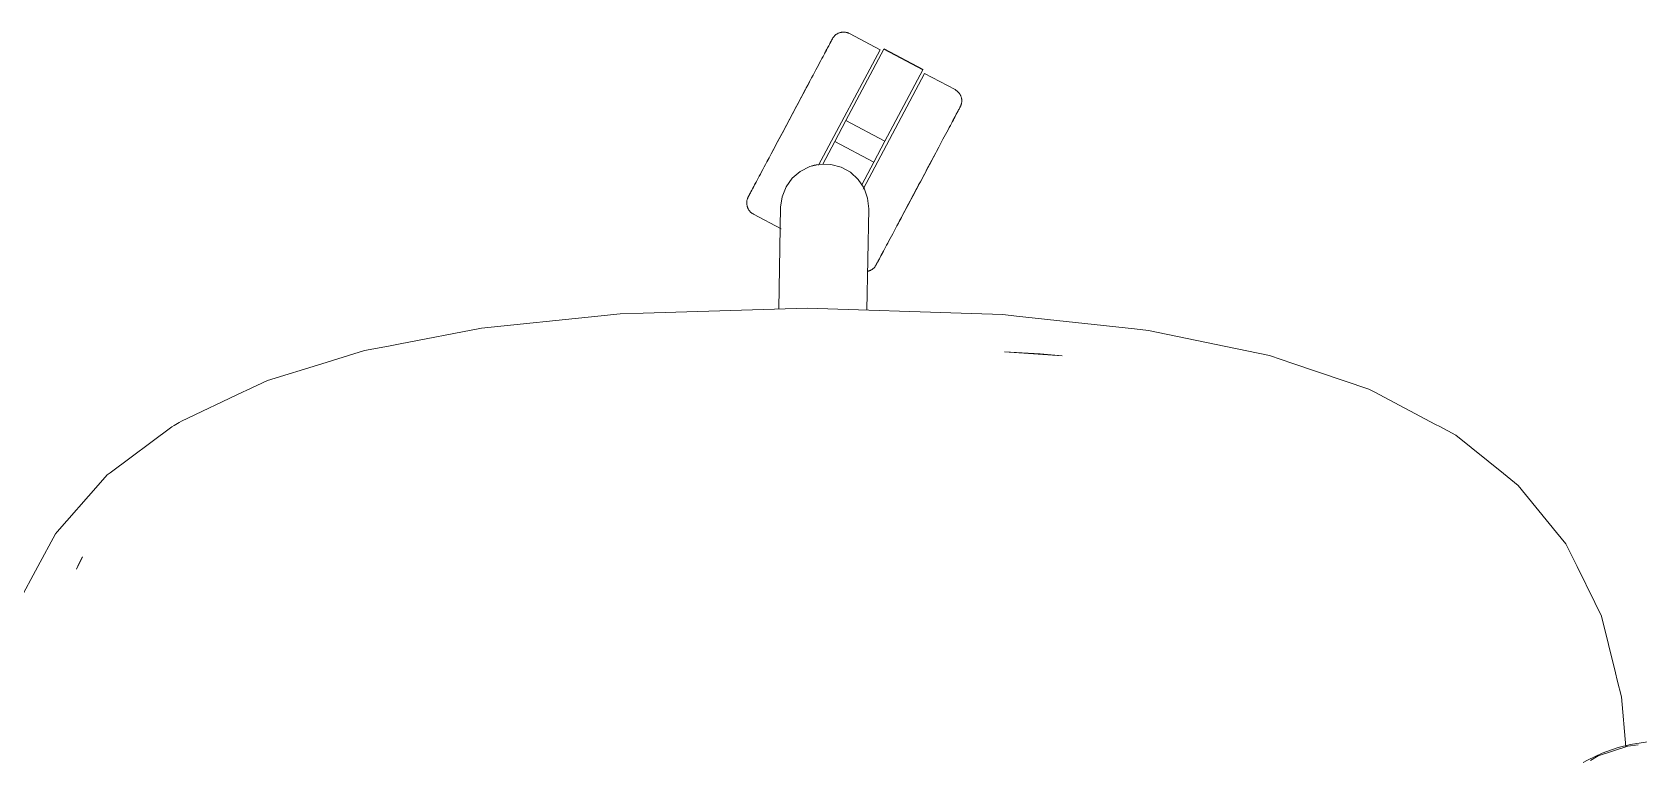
# Model space of a CAD drawing. Header units: millimetres. Extents: x 155927 to 317870, y -36033 to 97293.
# Drawn here: x 178072 to 178582, y 16917 to 17149 of the extents above; entities that cross this region are included whole.
import ezdxf

# ---------------------------------------------------------------- set-up
doc = ezdxf.new("R2010")
doc.units = ezdxf.units.MM
doc.header["$MEASUREMENT"] = 0
doc.layers.add('G-IMPT', color=8, linetype='CONTINUOUS', lineweight=9)
doc.layers.add('I-FURN', color=8, linetype='CONTINUOUS', lineweight=9)

msp = doc.modelspace()

# ---------------------------------------------------------------- linework, layer by layer
at = {"layer": 'G-IMPT'}
for p, q in [((178251.77, 17058.59), (178258.84, 17059.32)), ((178266.09, 17059.54), (178258.84, 17059.32)), ((178318.26, 17061.16), (178266.09, 17059.54)), ((178370.44, 17059.46), (178318.26, 17061.16)), ((178370.44, 17059.46), (178380.38, 17059.13)), ((178384.75, 17058.65), (178380.38, 17059.13)), ((178188.94, 17049.81), (178214.31, 17054.68)), ((178214.78, 17054.77), (178214.31, 17054.68)), ((178214.78, 17054.77), (178251.77, 17058.59)), ((178384.75, 17058.65), (178422.2, 17054.52)), ((178426.62, 17054.03), (178422.2, 17054.52)), ((178447.56, 17049.69), (178426.62, 17054.03)), ((178177.67, 17047.65), (178185.27, 17049.11)), ((178188.94, 17049.81), (178185.27, 17049.11)), ((178447.56, 17049.69), (178451.24, 17048.92)), ((178451.24, 17048.92), (178465.06, 17046.05)), ((178164.06, 17043.45), (178177.67, 17047.65)), ((178380.92, 17047.25), (178392.25, 17046.61)), ((178380.92, 17047.25), (178399.2, 17046)), ((178399.2, 17046), (178392.25, 17046.61)), ((178472.5, 17043.54), (178465.06, 17046.05)), ((178146.79, 17038.13), (178164.06, 17043.45)), ((178472.5, 17043.54), (178496.59, 17035.39)), ((178119.47, 17025.24), (178139.11, 17034.51)), ((178139.11, 17034.51), (178140.03, 17034.94)), ((178146.79, 17038.13), (178140.03, 17034.94)), ((178498.25, 17034.51), (178496.59, 17035.39)), ((178517.76, 17024.21), (178498.25, 17034.51)), ((178116.41, 17023.42), (178096.91, 17008.85)), ((178116.41, 17023.42), (178117.18, 17023.88)), ((178117.18, 17023.88), (178118.76, 17024.82)), ((178119.47, 17025.24), (178118.76, 17024.82)), ((178517.76, 17024.21), (178519.13, 17023.49)), ((178524.26, 17020.78), (178519.13, 17023.49)), ((178524.26, 17020.78), (178539.4, 17008.57)), ((178093.07, 17004.87), (178095.94, 17008.13)), ((178096.91, 17008.85), (178095.94, 17008.13)), ((178544.06, 17004.81), (178539.4, 17008.57)), ((178093.07, 17004.87), (178080.06, 16990.08)), ((178556.23, 16989.86), (178544.06, 17004.81)), ((178073.89, 16978.98), (178079.47, 16989.41)), ((178080.06, 16990.08), (178079.47, 16989.41)), ((178556.23, 16989.86), (178559.2, 16986.21)), ((178559.2, 16986.21), (178562.73, 16979.04)), ((178067.87, 16967.74), (178073.89, 16978.98)), ((178088.08, 16982.11), (178086.12, 16978.22)), ((178086.9, 16979.82), (178086.12, 16978.22)), ((178088.08, 16982.11), (178086.9, 16979.82)), ((178568.37, 16967.58), (178562.73, 16979.04)), ((178568.37, 16967.58), (178570.52, 16963.21)), ((178570.52, 16963.21), (178574.93, 16945.27)), ((178574.93, 16945.27), (178575.51, 16942.9)), ((178576.81, 16937.61), (178575.51, 16942.9)), ((178578.25, 16921.73), (178576.81, 16937.61)), ((178578.87, 16921.86), (178569.48, 16918.83)), ((178575.78, 16921.44), (178570.7, 16919.7)), ((178575.78, 16921.44), (178579.71, 16922.41)), ((178582.16, 16922.33), (178578.87, 16921.86)), ((178579.71, 16922.41), (178586.47, 16923.53)), ((178566.06, 16917.49), (178564.69, 16916.69)), ((178570.7, 16919.7), (178566.06, 16917.49)), ((178569.48, 16918.83), (178567.03, 16917.37))]:
    msp.add_line(p, q, dxfattribs=at)
at = {"layer": 'I-FURN'}
for p, q in [((178325.72, 17145.78), (178325.56, 17145.48)), ((178325.64, 17145.62), (178325.78, 17145.9)), ((178325.86, 17146.04), (178325.72, 17145.78)), ((178325.78, 17145.9), (178325.91, 17146.14)), ((178325.97, 17146.26), (178325.86, 17146.04)), ((178325.91, 17146.14), (178326.02, 17146.34)), ((178326.07, 17146.44), (178325.97, 17146.26)), ((178326.02, 17146.34), (178326.1, 17146.51)), ((178326.14, 17146.58), (178326.07, 17146.44)), ((178326.1, 17146.51), (178326.17, 17146.63)), ((178326.2, 17146.68), (178326.14, 17146.58)), ((178326.17, 17146.63), (178326.21, 17146.71)), ((178326.23, 17146.74), (178326.2, 17146.68)), ((178326.21, 17146.71), (178326.24, 17146.75)), ((178326.24, 17146.76), (178326.23, 17146.74)), ((178326.24, 17146.76), (178326.32, 17146.9)), ((178326.24, 17146.75), (178326.24, 17146.76)), ((178326.32, 17146.9), (178326.4, 17147.04)), ((178326.4, 17147.04), (178326.49, 17147.17)), ((178326.49, 17147.17), (178326.59, 17147.3)), ((178326.59, 17147.3), (178326.69, 17147.43)), ((178326.69, 17147.43), (178326.79, 17147.55)), ((178326.79, 17147.55), (178326.9, 17147.67)), ((178326.9, 17147.67), (178327.01, 17147.78)), ((178327.01, 17147.78), (178327.13, 17147.89)), ((178327.13, 17147.89), (178327.26, 17147.99)), ((178327.26, 17147.99), (178327.38, 17148.09)), ((178327.38, 17148.09), (178327.51, 17148.19)), ((178327.51, 17148.19), (178327.65, 17148.28)), ((178327.65, 17148.28), (178327.79, 17148.36)), ((178327.79, 17148.36), (178327.93, 17148.44)), ((178327.93, 17148.44), (178328.07, 17148.51)), ((178328.07, 17148.51), (178328.22, 17148.57)), ((178328.22, 17148.57), (178328.37, 17148.63)), ((178328.37, 17148.63), (178328.52, 17148.69)), ((178328.52, 17148.69), (178328.68, 17148.74)), ((178328.68, 17148.74), (178328.83, 17148.78)), ((178328.83, 17148.78), (178328.99, 17148.81)), ((178328.99, 17148.81), (178329.15, 17148.84)), ((178329.15, 17148.84), (178329.31, 17148.87)), ((178329.31, 17148.87), (178329.47, 17148.88)), ((178329.47, 17148.88), (178329.63, 17148.89)), ((178329.63, 17148.89), (178329.79, 17148.9)), ((178329.79, 17148.9), (178329.95, 17148.89)), ((178329.95, 17148.89), (178330.11, 17148.88)), ((178330.11, 17148.88), (178330.27, 17148.87)), ((178330.27, 17148.87), (178330.43, 17148.85)), ((178330.43, 17148.85), (178330.59, 17148.82)), ((178330.59, 17148.82), (178330.75, 17148.78)), ((178330.75, 17148.78), (178330.9, 17148.74)), ((178330.9, 17148.74), (178331.06, 17148.69)), ((178331.06, 17148.69), (178331.21, 17148.64)), ((178331.21, 17148.64), (178331.36, 17148.58)), ((178331.36, 17148.58), (178331.51, 17148.52)), ((178331.51, 17148.52), (178331.65, 17148.44)), ((178331.65, 17148.44), (178331.69, 17148.42)), ((178341.37, 17143.27), (178331.69, 17148.42)), ((178321.85, 17106.56), (178341.37, 17143.27)), ((178323.27, 17141.17), (178322.92, 17140.52)), ((178323.59, 17141.78), (178323.27, 17141.17)), ((178323.9, 17142.37), (178323.59, 17141.78)), ((178323.74, 17142.06), (178324.04, 17142.62)), ((178324.2, 17142.92), (178323.9, 17142.37)), ((178324.04, 17142.62), (178324.33, 17143.16)), ((178324.47, 17143.43), (178324.2, 17142.92)), ((178324.33, 17143.16), (178324.59, 17143.66)), ((178324.73, 17143.92), (178324.47, 17143.43)), ((178324.59, 17143.66), (178324.84, 17144.13)), ((178324.97, 17144.36), (178324.73, 17143.92)), ((178324.84, 17144.13), (178325.07, 17144.56)), ((178325.18, 17144.77), (178324.97, 17144.36)), ((178325.07, 17144.56), (178325.28, 17144.95)), ((178325.38, 17145.15), (178325.18, 17144.77)), ((178325.28, 17144.95), (178325.47, 17145.31)), ((178325.56, 17145.48), (178325.38, 17145.15)), ((178325.47, 17145.31), (178325.64, 17145.62)), ((178330.53, 17120.75), (178342.61, 17143.46)), ((178342.61, 17143.46), (178354.97, 17136.89)), ((178355.06, 17137.06), (178342.7, 17143.63)), ((178320.54, 17136.04), (178320.09, 17135.2)), ((178320.97, 17136.85), (178320.54, 17136.04)), ((178321.39, 17137.64), (178320.97, 17136.85)), ((178321.79, 17138.4), (178321.39, 17137.64)), ((178322.18, 17139.13), (178321.79, 17138.4)), ((178322.56, 17139.84), (178322.18, 17139.13)), ((178322.92, 17140.52), (178322.56, 17139.84)), ((178335.96, 17099.01), (178355.5, 17135.76)), ((178354.97, 17136.89), (178342.89, 17114.18)), ((178365.19, 17130.61), (178355.5, 17135.76)), ((178317.72, 17130.73), (178317.21, 17129.78)), ((178317.45, 17130.22), (178317.94, 17131.16)), ((178318.21, 17131.66), (178317.72, 17130.73)), ((178317.94, 17131.16), (178318.43, 17132.08)), ((178318.7, 17132.57), (178318.21, 17131.66)), ((178318.43, 17132.08), (178318.92, 17132.99)), ((178319.17, 17133.47), (178318.7, 17132.57)), ((178319.64, 17134.35), (178319.17, 17133.47)), ((178320.09, 17135.2), (178319.64, 17134.35)), ((178365.19, 17130.61), (178365.33, 17130.53)), ((178365.33, 17130.53), (178365.47, 17130.45)), ((178365.47, 17130.45), (178365.6, 17130.36)), ((178314.33, 17124.36), (178314.86, 17125.36)), ((178315.14, 17125.89), (178314.62, 17124.9)), ((178314.86, 17125.36), (178315.39, 17126.35)), ((178315.67, 17126.88), (178315.14, 17125.89)), ((178315.39, 17126.35), (178315.91, 17127.33)), ((178316.19, 17127.86), (178315.67, 17126.88)), ((178315.91, 17127.33), (178316.43, 17128.31)), ((178316.7, 17128.83), (178316.19, 17127.86)), ((178316.43, 17128.31), (178316.94, 17129.27)), ((178317.21, 17129.78), (178316.7, 17128.83)), ((178316.94, 17129.27), (178317.45, 17130.22)), ((178365.6, 17130.36), (178365.73, 17130.27)), ((178365.73, 17130.27), (178365.86, 17130.17)), ((178365.86, 17130.17), (178365.98, 17130.06)), ((178365.98, 17130.06), (178366.1, 17129.95)), ((178366.1, 17129.95), (178366.21, 17129.84)), ((178366.21, 17129.84), (178366.32, 17129.72)), ((178366.32, 17129.72), (178366.42, 17129.59)), ((178366.42, 17129.59), (178366.52, 17129.47)), ((178366.52, 17129.47), (178366.62, 17129.34)), ((178366.62, 17129.34), (178366.71, 17129.2)), ((178366.71, 17129.2), (178366.79, 17129.06)), ((178366.79, 17129.06), (178366.87, 17128.92)), ((178366.87, 17128.92), (178366.94, 17128.78)), ((178366.95, 17125.34), (178366.87, 17125.2)), ((178366.94, 17128.78), (178367, 17128.63)), ((178367.01, 17125.49), (178366.95, 17125.34)), ((178367, 17128.63), (178367.06, 17128.48)), ((178367.07, 17125.64), (178367.01, 17125.49)), ((178367.06, 17128.48), (178367.12, 17128.33)), ((178367.12, 17125.79), (178367.07, 17125.64)), ((178367.12, 17128.33), (178367.17, 17128.18)), ((178367.17, 17125.95), (178367.12, 17125.79)), ((178367.17, 17128.18), (178367.21, 17128.02)), ((178367.21, 17126.1), (178367.17, 17125.95)), ((178367.21, 17128.02), (178367.24, 17127.86)), ((178367.25, 17126.26), (178367.21, 17126.1)), ((178367.24, 17127.86), (178367.27, 17127.7)), ((178367.28, 17126.42), (178367.25, 17126.26)), ((178367.27, 17127.7), (178367.3, 17127.54)), ((178367.3, 17126.58), (178367.28, 17126.42)), ((178367.3, 17127.54), (178367.31, 17127.38)), ((178367.31, 17126.74), (178367.3, 17126.58)), ((178367.31, 17127.38), (178367.32, 17127.22)), ((178367.32, 17126.9), (178367.31, 17126.74)), ((178367.32, 17127.22), (178367.33, 17127.06)), ((178367.33, 17127.06), (178367.32, 17126.9)), ((178311.66, 17119.34), (178312.19, 17120.34)), ((178312.48, 17120.89), (178311.95, 17119.88)), ((178312.19, 17120.34), (178312.73, 17121.35)), ((178313.02, 17121.89), (178312.48, 17120.89)), ((178312.73, 17121.35), (178313.26, 17122.35)), ((178313.55, 17122.9), (178313.02, 17121.89)), ((178313.26, 17122.35), (178313.8, 17123.36)), ((178314.08, 17123.9), (178313.55, 17122.9)), ((178313.8, 17123.36), (178314.33, 17124.36)), ((178314.62, 17124.9), (178314.08, 17123.9)), ((178327, 17114.11), (178330.53, 17120.75)), ((178330.53, 17120.75), (178342.89, 17114.18)), ((178364.03, 17119.86), (178364.35, 17120.46)), ((178364.52, 17120.77), (178364.21, 17120.19)), ((178364.35, 17120.46), (178364.66, 17121.03)), ((178364.81, 17121.32), (178364.52, 17120.77)), ((178364.66, 17121.03), (178364.94, 17121.56)), ((178365.09, 17121.84), (178364.81, 17121.32)), ((178364.94, 17121.56), (178365.21, 17122.07)), ((178365.34, 17122.32), (178365.09, 17121.84)), ((178365.21, 17122.07), (178365.46, 17122.53)), ((178365.58, 17122.77), (178365.34, 17122.32)), ((178365.46, 17122.53), (178365.68, 17122.96)), ((178365.8, 17123.18), (178365.58, 17122.77)), ((178365.68, 17122.96), (178365.89, 17123.35)), ((178366, 17123.55), (178365.8, 17123.18)), ((178365.89, 17123.35), (178366.08, 17123.71)), ((178366.18, 17123.89), (178366, 17123.55)), ((178366.08, 17123.71), (178366.25, 17124.03)), ((178366.33, 17124.18), (178366.18, 17123.89)), ((178366.25, 17124.03), (178366.4, 17124.31)), ((178366.47, 17124.44), (178366.33, 17124.18)), ((178366.4, 17124.31), (178366.53, 17124.55)), ((178366.59, 17124.66), (178366.47, 17124.44)), ((178366.53, 17124.55), (178366.63, 17124.75)), ((178366.68, 17124.84), (178366.59, 17124.66)), ((178366.63, 17124.75), (178366.72, 17124.91)), ((178366.76, 17124.98), (178366.68, 17124.84)), ((178366.72, 17124.91), (178366.79, 17125.03)), ((178366.81, 17125.08), (178366.76, 17124.98)), ((178366.79, 17125.03), (178366.83, 17125.11)), ((178366.84, 17125.14), (178366.81, 17125.08)), ((178366.83, 17125.11), (178366.85, 17125.16)), ((178366.85, 17125.16), (178366.84, 17125.14)), ((178366.87, 17125.2), (178366.85, 17125.16)), ((178366.85, 17125.16), (178366.85, 17125.16)), ((178309.04, 17114.41), (178309.56, 17115.38)), ((178309.84, 17115.91), (178309.32, 17114.93)), ((178309.56, 17115.38), (178310.08, 17116.36)), ((178310.36, 17116.89), (178309.84, 17115.91)), ((178310.08, 17116.36), (178310.6, 17117.35)), ((178310.89, 17117.88), (178310.36, 17116.89)), ((178310.6, 17117.35), (178311.13, 17118.34)), ((178311.42, 17118.88), (178310.89, 17117.88)), ((178311.13, 17118.34), (178311.66, 17119.34)), ((178311.95, 17119.88), (178311.42, 17118.88)), ((178361.35, 17114.82), (178361.78, 17115.62)), ((178361.78, 17115.62), (178362.19, 17116.39)), ((178362.19, 17116.39), (178362.59, 17117.14)), ((178362.59, 17117.14), (178362.98, 17117.87)), ((178362.98, 17117.87), (178363.34, 17118.56)), ((178363.34, 17118.56), (178363.7, 17119.22)), ((178363.7, 17119.22), (178364.03, 17119.86)), ((178306.83, 17110.25), (178306.36, 17109.37)), ((178306.57, 17109.77), (178307.05, 17110.67)), ((178307.31, 17111.16), (178306.83, 17110.25)), ((178307.05, 17110.67), (178307.54, 17111.58)), ((178307.8, 17112.08), (178307.31, 17111.16)), ((178307.54, 17111.58), (178308.03, 17112.51)), ((178308.3, 17113.02), (178307.8, 17112.08)), ((178308.03, 17112.51), (178308.53, 17113.46)), ((178308.81, 17113.97), (178308.3, 17113.02)), ((178308.53, 17113.46), (178309.04, 17114.41)), ((178309.32, 17114.93), (178308.81, 17113.97)), ((178323.2, 17106.96), (178327, 17114.11)), ((178327, 17114.11), (178339.36, 17107.54)), ((178342.89, 17114.18), (178339.36, 17107.54)), ((178358.83, 17110.06), (178358.33, 17109.13)), ((178358.56, 17109.56), (178359.05, 17110.49)), ((178359.31, 17110.98), (178358.83, 17110.06)), ((178359.05, 17110.49), (178359.53, 17111.39)), ((178359.79, 17111.87), (178359.31, 17110.98)), ((178359.53, 17111.39), (178360, 17112.28)), ((178360.25, 17112.75), (178359.79, 17111.87)), ((178360, 17112.28), (178360.47, 17113.15)), ((178360.71, 17113.61), (178360.25, 17112.75)), ((178360.47, 17113.15), (178360.92, 17113.99)), ((178361.15, 17114.44), (178360.71, 17113.61)), ((178360.92, 17113.99), (178361.35, 17114.82)), ((178304.17, 17105.25), (178303.77, 17104.5)), ((178304.58, 17106.03), (178304.17, 17105.25)), ((178305.01, 17106.83), (178304.58, 17106.03)), ((178305.45, 17107.65), (178305.01, 17106.83)), ((178305.21, 17107.2), (178305.65, 17108.04)), ((178305.9, 17108.5), (178305.45, 17107.65)), ((178305.65, 17108.04), (178306.11, 17108.9)), ((178306.36, 17109.37), (178305.9, 17108.5)), ((178306.11, 17108.9), (178306.57, 17109.77)), ((178316.04, 17104.63), (178319.05, 17106.14)), ((178319.05, 17106.14), (178322.34, 17106.89)), ((178322.34, 17106.89), (178325.72, 17106.84)), ((178325.72, 17106.84), (178328.98, 17105.97)), ((178328.98, 17105.97), (178331.94, 17104.35)), ((178339.36, 17107.54), (178335.56, 17100.39)), ((178356.28, 17105.28), (178355.76, 17104.3)), ((178356, 17104.75), (178356.53, 17105.74)), ((178356.81, 17106.26), (178356.28, 17105.28)), ((178356.53, 17105.74), (178357.04, 17106.71)), ((178357.32, 17107.23), (178356.81, 17106.26)), ((178357.04, 17106.71), (178357.56, 17107.67)), ((178357.83, 17108.19), (178357.32, 17107.23)), ((178357.56, 17107.67), (178358.06, 17108.63)), ((178358.33, 17109.13), (178357.83, 17108.19)), ((178358.06, 17108.63), (178358.56, 17109.56)), ((178301.42, 17100.08), (178301.15, 17099.58)), ((178301.27, 17099.81), (178301.55, 17100.32)), ((178301.7, 17100.62), (178301.42, 17100.08)), ((178301.55, 17100.32), (178301.84, 17100.87)), ((178302.01, 17101.18), (178301.7, 17100.62)), ((178301.84, 17100.87), (178302.15, 17101.46)), ((178302.33, 17101.79), (178302.01, 17101.18)), ((178302.66, 17102.42), (178302.33, 17101.79)), ((178303.02, 17103.08), (178302.66, 17102.42)), ((178303.39, 17103.78), (178303.02, 17103.08)), ((178303.77, 17104.5), (178303.39, 17103.78)), ((178311.51, 17099.69), (178313.48, 17102.44)), ((178313.48, 17102.44), (178316.04, 17104.63)), ((178331.94, 17104.35), (178334.42, 17102.07)), ((178334.42, 17102.07), (178336.29, 17099.26)), ((178353.63, 17100.3), (178353.1, 17099.29)), ((178353.34, 17099.75), (178353.88, 17100.76)), ((178354.17, 17101.3), (178353.63, 17100.3)), ((178353.88, 17100.76), (178354.41, 17101.76)), ((178354.7, 17102.3), (178354.17, 17101.3)), ((178354.41, 17101.76), (178354.94, 17102.76)), ((178355.23, 17103.3), (178354.7, 17102.3)), ((178354.94, 17102.76), (178355.48, 17103.76)), ((178355.76, 17104.3), (178355.23, 17103.3)), ((178355.48, 17103.76), (178356, 17104.75)), ((178299.04, 17094.74), (178299.05, 17094.9)), ((178299.04, 17094.58), (178299.04, 17094.74)), ((178299.05, 17094.9), (178299.06, 17095.06)), ((178299.06, 17095.06), (178299.09, 17095.22)), ((178299.09, 17095.22), (178299.11, 17095.38)), ((178299.11, 17095.38), (178299.15, 17095.54)), ((178299.15, 17095.54), (178299.19, 17095.7)), ((178299.19, 17095.7), (178299.24, 17095.85)), ((178299.24, 17095.85), (178299.29, 17096)), ((178299.29, 17096), (178299.35, 17096.15)), ((178299.35, 17096.15), (178299.42, 17096.3)), ((178299.42, 17096.3), (178299.49, 17096.44)), ((178299.49, 17096.44), (178299.51, 17096.48)), ((178299.53, 17096.53), (178299.51, 17096.49)), ((178299.51, 17096.48), (178299.52, 17096.5)), ((178299.51, 17096.49), (178299.51, 17096.48)), ((178299.52, 17096.5), (178299.55, 17096.56)), ((178299.58, 17096.61), (178299.53, 17096.53)), ((178299.55, 17096.56), (178299.6, 17096.66)), ((178299.64, 17096.73), (178299.58, 17096.61)), ((178299.6, 17096.66), (178299.68, 17096.8)), ((178299.73, 17096.9), (178299.64, 17096.73)), ((178299.68, 17096.8), (178299.77, 17096.98)), ((178299.83, 17097.1), (178299.73, 17096.9)), ((178299.77, 17096.98), (178299.89, 17097.2)), ((178299.96, 17097.34), (178299.83, 17097.1)), ((178299.89, 17097.2), (178300.03, 17097.46)), ((178300.11, 17097.62), (178299.96, 17097.34)), ((178300.03, 17097.46), (178300.19, 17097.76)), ((178300.28, 17097.94), (178300.11, 17097.62)), ((178300.19, 17097.76), (178300.36, 17098.09)), ((178300.47, 17098.29), (178300.28, 17097.94)), ((178300.36, 17098.09), (178300.56, 17098.47)), ((178300.68, 17098.68), (178300.47, 17098.29)), ((178300.56, 17098.47), (178300.78, 17098.88)), ((178300.91, 17099.11), (178300.68, 17098.68)), ((178300.78, 17098.88), (178301.02, 17099.32)), ((178301.15, 17099.58), (178300.91, 17099.11)), ((178301.02, 17099.32), (178301.27, 17099.81)), ((178309.8, 17093.22), (178310.26, 17096.56)), ((178310.26, 17096.56), (178311.51, 17099.69)), ((178336.29, 17099.26), (178337.43, 17096.09)), ((178337.43, 17096.09), (178337.78, 17092.73)), ((178350.17, 17093.79), (178350.69, 17094.76)), ((178350.97, 17095.3), (178350.45, 17094.31)), ((178350.69, 17094.76), (178351.22, 17095.75)), ((178351.5, 17096.29), (178350.97, 17095.3)), ((178351.22, 17095.75), (178351.75, 17096.75)), ((178352.03, 17097.28), (178351.5, 17096.29)), ((178351.75, 17096.75), (178352.28, 17097.75)), ((178352.56, 17098.29), (178352.03, 17097.28)), ((178352.28, 17097.75), (178352.81, 17098.75)), ((178353.1, 17099.29), (178352.56, 17098.29)), ((178352.81, 17098.75), (178353.34, 17099.75)), ((178299.04, 17094.42), (178299.04, 17094.58)), ((178299.05, 17094.26), (178299.04, 17094.42)), ((178299.07, 17094.1), (178299.05, 17094.26)), ((178299.09, 17093.94), (178299.07, 17094.1)), ((178299.12, 17093.78), (178299.09, 17093.94)), ((178299.15, 17093.62), (178299.12, 17093.78)), ((178299.19, 17093.47), (178299.15, 17093.62)), ((178299.24, 17093.31), (178299.19, 17093.47)), ((178299.3, 17093.16), (178299.24, 17093.31)), ((178299.36, 17093.01), (178299.3, 17093.16)), ((178299.42, 17092.87), (178299.36, 17093.01)), ((178299.49, 17092.72), (178299.42, 17092.87)), ((178299.57, 17092.58), (178299.49, 17092.72)), ((178299.66, 17092.44), (178299.57, 17092.58)), ((178299.74, 17092.31), (178299.66, 17092.44)), ((178299.84, 17092.18), (178299.74, 17092.31)), ((178299.94, 17092.05), (178299.84, 17092.18)), ((178300.04, 17091.93), (178299.94, 17092.05)), ((178300.15, 17091.81), (178300.04, 17091.93)), ((178300.26, 17091.69), (178300.15, 17091.81)), ((178300.38, 17091.58), (178300.26, 17091.69)), ((178300.5, 17091.48), (178300.38, 17091.58)), ((178300.63, 17091.38), (178300.5, 17091.48)), ((178300.76, 17091.28), (178300.63, 17091.38)), ((178300.9, 17091.19), (178300.76, 17091.28)), ((178301.03, 17091.11), (178300.9, 17091.19)), ((178301.17, 17091.03), (178301.03, 17091.11)), ((178301.17, 17091.03), (178310.01, 17086.33)), ((178309.23, 17060.88), (178309.8, 17093.22)), ((178337.78, 17092.73), (178337.22, 17060.54)), ((178347.67, 17089.07), (178348.15, 17089.99)), ((178348.42, 17090.49), (178347.93, 17089.56)), ((178348.15, 17089.99), (178348.65, 17090.92)), ((178348.92, 17091.42), (178348.42, 17090.49)), ((178348.65, 17090.92), (178349.15, 17091.86)), ((178349.42, 17092.38), (178348.92, 17091.42)), ((178349.15, 17091.86), (178349.66, 17092.82)), ((178349.93, 17093.34), (178349.42, 17092.38)), ((178349.66, 17092.82), (178350.17, 17093.79)), ((178350.45, 17094.31), (178349.93, 17093.34)), ((178344.97, 17084.01), (178345.39, 17084.8)), ((178345.39, 17084.8), (178345.82, 17085.61)), ((178345.82, 17085.61), (178346.27, 17086.44)), ((178346.27, 17086.44), (178346.72, 17087.3)), ((178346.72, 17087.3), (178347.19, 17088.18)), ((178347.19, 17088.18), (178347.67, 17089.07)), ((178347.93, 17089.56), (178347.44, 17088.66)), ((178342.62, 17079.59), (178342.32, 17079.02)), ((178342.46, 17079.28), (178342.77, 17079.86)), ((178342.77, 17079.86), (178343.1, 17080.48)), ((178343.1, 17080.48), (178343.44, 17081.13)), ((178343.44, 17081.13), (178343.8, 17081.8)), ((178343.8, 17081.8), (178344.18, 17082.51)), ((178344.18, 17082.51), (178344.57, 17083.25)), ((178344.57, 17083.25), (178344.97, 17084.01)), ((178339.78, 17074.34), (178339.68, 17074.22)), ((178339.87, 17074.47), (178339.78, 17074.34)), ((178339.96, 17074.61), (178339.87, 17074.47)), ((178340.04, 17074.75), (178339.96, 17074.61)), ((178340.12, 17074.89), (178340.04, 17074.75)), ((178340.12, 17074.89), (178340.13, 17074.91)), ((178340.13, 17074.89), (178340.12, 17074.89)), ((178340.13, 17074.91), (178340.17, 17074.97)), ((178340.15, 17074.93), (178340.13, 17074.89)), ((178340.19, 17075.02), (178340.15, 17074.93)), ((178340.17, 17074.97), (178340.22, 17075.07)), ((178340.26, 17075.14), (178340.19, 17075.02)), ((178340.22, 17075.07), (178340.29, 17075.21)), ((178340.34, 17075.3), (178340.26, 17075.14)), ((178340.29, 17075.21), (178340.39, 17075.39)), ((178340.45, 17075.5), (178340.34, 17075.3)), ((178340.39, 17075.39), (178340.51, 17075.61)), ((178340.58, 17075.74), (178340.45, 17075.5)), ((178340.51, 17075.61), (178340.64, 17075.87)), ((178340.73, 17076.02), (178340.58, 17075.74)), ((178340.64, 17075.87), (178340.8, 17076.16)), ((178340.89, 17076.34), (178340.73, 17076.02)), ((178340.8, 17076.16), (178340.98, 17076.5)), ((178341.08, 17076.7), (178340.89, 17076.34)), ((178340.98, 17076.5), (178341.18, 17076.87)), ((178341.29, 17077.09), (178341.08, 17076.7)), ((178341.18, 17076.87), (178341.4, 17077.28)), ((178341.52, 17077.52), (178341.29, 17077.09)), ((178341.4, 17077.28), (178341.63, 17077.73)), ((178341.77, 17077.98), (178341.52, 17077.52)), ((178341.63, 17077.73), (178341.89, 17078.21)), ((178342.04, 17078.48), (178341.77, 17077.98)), ((178341.89, 17078.21), (178342.16, 17078.73)), ((178342.32, 17079.02), (178342.04, 17078.48)), ((178342.16, 17078.73), (178342.46, 17079.28)), ((178337.53, 17072.87), (178337.37, 17072.83)), ((178337.69, 17072.91), (178337.53, 17072.87)), ((178337.84, 17072.96), (178337.69, 17072.91)), ((178337.99, 17073.01), (178337.84, 17072.96)), ((178338.14, 17073.07), (178337.99, 17073.01)), ((178338.29, 17073.14), (178338.14, 17073.07)), ((178338.43, 17073.21), (178338.29, 17073.14)), ((178338.57, 17073.29), (178338.43, 17073.21)), ((178338.71, 17073.37), (178338.57, 17073.29)), ((178338.85, 17073.46), (178338.71, 17073.37)), ((178338.98, 17073.55), (178338.85, 17073.46)), ((178339.1, 17073.65), (178338.98, 17073.55)), ((178339.23, 17073.75), (178339.1, 17073.65)), ((178339.35, 17073.86), (178339.23, 17073.75)), ((178339.46, 17073.98), (178339.35, 17073.86)), ((178339.57, 17074.1), (178339.46, 17073.98)), ((178339.68, 17074.22), (178339.57, 17074.1))]:
    msp.add_line(p, q, dxfattribs=at)
msp.add_arc((178323.79, 17093.16), 13.81, 102.3473, 107.336, dxfattribs=at)
msp.add_open_spline([(178320.15, 17106.49), (178320.57, 17106.6), (178321, 17106.67), (178321.44, 17106.73)], degree=3, dxfattribs=at)

doc.saveas('drawing.dxf')
